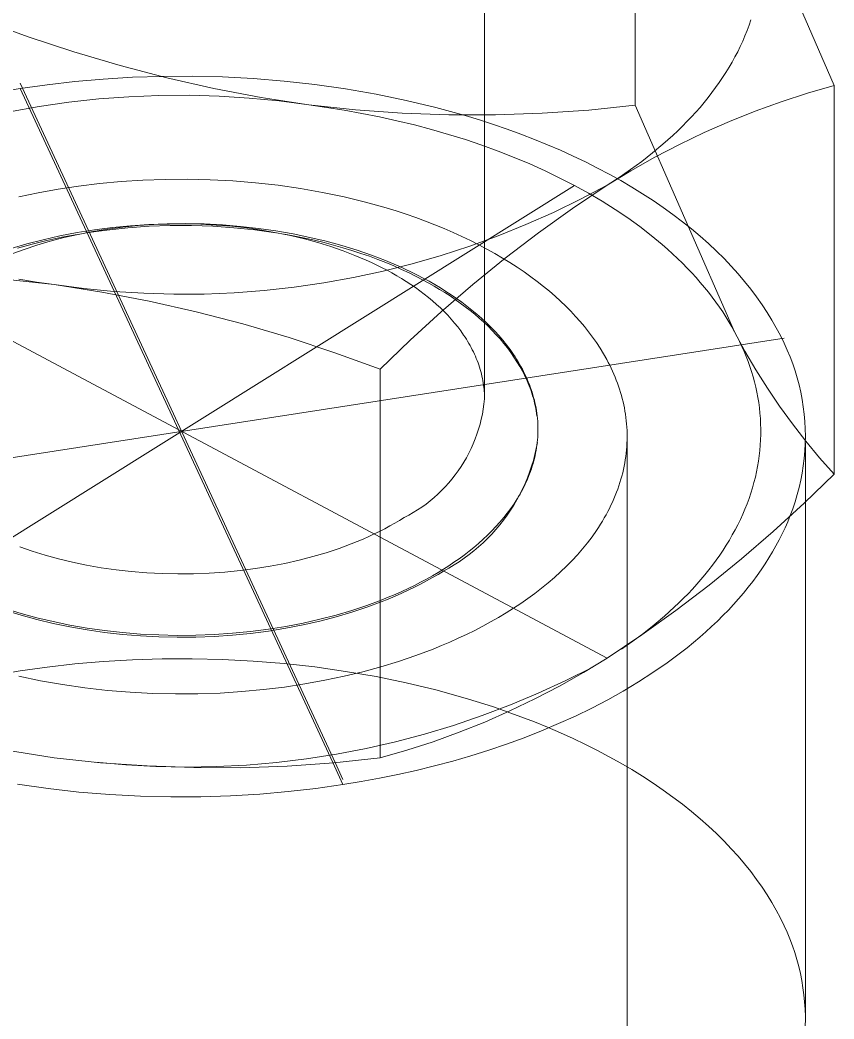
# Model space of a CAD drawing. Header units: inches. Extents: x -4 to 200, y 0 to 129.
# Drawn here: x 179.7839 to 180.1047, y 91.0257 to 91.4192 of the extents above; entities that cross this region are included whole.
import ezdxf

# ---------------------------------------------------------------- set-up
doc = ezdxf.new("R2010")
doc.units = ezdxf.units.IN
doc.layers.add('ZANO_R', color=7, linetype='Continuous', lineweight=0)

msp = doc.modelspace()

# ---------------------------------------------------------------- linework, layer by layer
at = {"layer": 'ZANO_R'}
for p, q in [((179.96694, 91.56039), (179.96694, 91.26999)), ((180.02634, 91.3857), (180.02634, 91.53881)), ((180.10468, 91.39348), (180.0676, 91.47886)), ((179.76918, 91.41919), (179.78703, 91.41263)), ((180.07119, 91.41721), (180.07042, 91.41511)), ((180.07191, 91.41933), (180.07119, 91.41721)), ((179.78703, 91.41263), (179.80509, 91.40666)), ((180.06958, 91.41301), (180.06868, 91.41091)), ((180.07042, 91.41511), (180.06958, 91.41301)), ((180.06773, 91.40883), (180.06671, 91.40676)), ((180.06868, 91.41091), (180.06773, 91.40883)), ((179.80509, 91.40666), (179.82333, 91.40128)), ((180.06564, 91.40469), (180.06451, 91.40264)), ((180.06671, 91.40676), (180.06564, 91.40469)), ((179.82333, 91.40128), (179.84174, 91.3965)), ((180.06332, 91.40061), (180.06208, 91.39858)), ((180.06451, 91.40264), (180.06332, 91.40061)), ((179.83984, 91.39703), (179.82816, 91.39666)), ((179.85169, 91.39708), (179.83984, 91.39703)), ((179.86368, 91.39679), (179.85169, 91.39708)), ((179.87577, 91.39616), (179.86368, 91.39679)), ((180.06208, 91.39858), (180.06078, 91.39657)), ((179.90805, 91.12678), (179.78389, 91.39433)), ((179.79454, 91.39376), (179.78389, 91.39226)), ((179.80548, 91.39501), (179.79454, 91.39376)), ((179.8167, 91.39598), (179.80548, 91.39501)), ((179.82816, 91.39666), (179.8167, 91.39598)), ((179.84174, 91.3965), (179.86029, 91.39232)), ((179.88792, 91.39517), (179.87577, 91.39616)), ((179.90007, 91.39382), (179.88792, 91.39517)), ((179.91219, 91.3921), (179.90007, 91.39382)), ((180.05943, 91.39458), (180.05802, 91.39259)), ((180.06078, 91.39657), (180.05943, 91.39458)), ((180.09422, 91.39044), (180.10468, 91.39348)), ((180.10468, 91.24037), (180.10468, 91.39348)), ((179.78389, 91.39226), (179.77609, 91.39098)), ((179.90713, 91.12671), (179.78389, 91.39226)), ((179.81492, 91.38816), (179.82676, 91.38904)), ((179.82676, 91.38904), (179.83861, 91.38952)), ((179.83861, 91.38952), (179.85048, 91.38959)), ((179.85048, 91.38959), (179.86234, 91.38925)), ((179.86029, 91.39232), (179.87897, 91.38875)), ((179.86234, 91.38925), (179.87418, 91.38851)), ((179.92421, 91.39002), (179.91219, 91.3921)), ((179.9361, 91.38757), (179.92421, 91.39002)), ((180.05656, 91.39063), (180.05505, 91.38868)), ((180.05802, 91.39259), (180.05656, 91.39063)), ((180.08387, 91.38706), (180.09422, 91.39044)), ((179.7797, 91.38307), (179.79138, 91.38517)), ((179.79138, 91.38517), (179.80313, 91.38687)), ((179.80313, 91.38687), (179.81492, 91.38816)), ((179.87418, 91.38851), (179.88599, 91.38735)), ((179.87897, 91.38875), (179.89776, 91.38579)), ((179.88599, 91.38735), (179.89776, 91.38579)), ((179.89776, 91.38579), (179.91607, 91.38386)), ((179.89776, 91.38579), (179.90472, 91.38482)), ((179.9478, 91.38475), (179.9361, 91.38757)), ((180.00802, 91.38379), (180.02634, 91.3857)), ((180.02634, 91.3857), (180.06551, 91.29638)), ((180.05348, 91.38675), (180.05187, 91.38484)), ((180.05505, 91.38868), (180.05348, 91.38675)), ((180.07364, 91.38334), (180.08387, 91.38706)), ((179.90472, 91.38482), (179.91168, 91.38371)), ((179.91168, 91.38371), (179.91863, 91.38247)), ((179.91607, 91.38386), (179.93444, 91.38256)), ((179.91863, 91.38247), (179.92555, 91.38109)), ((179.92555, 91.38109), (179.93244, 91.37957)), ((179.93444, 91.38256), (179.95284, 91.3819)), ((179.95927, 91.38159), (179.9478, 91.38475)), ((179.95284, 91.3819), (179.97125, 91.38189)), ((179.9649, 91.37988), (179.95927, 91.38159)), ((179.97125, 91.38189), (179.98965, 91.38252)), ((179.98965, 91.38252), (180.00802, 91.38379)), ((180.04849, 91.38108), (180.04672, 91.37923)), ((180.0502, 91.38295), (180.04849, 91.38108)), ((180.05187, 91.38484), (180.0502, 91.38295)), ((180.06353, 91.37929), (180.07364, 91.38334)), ((179.93244, 91.37957), (179.93928, 91.37791)), ((179.93928, 91.37791), (179.94606, 91.37611)), ((179.97045, 91.37808), (179.9649, 91.37988)), ((179.97592, 91.3762), (179.97045, 91.37808)), ((180.04491, 91.37739), (180.04306, 91.37558)), ((180.04672, 91.37923), (180.04491, 91.37739)), ((180.05356, 91.37491), (180.06353, 91.37929)), ((179.94606, 91.37611), (179.95276, 91.37418)), ((179.95276, 91.37418), (179.95938, 91.37212)), ((179.9813, 91.37424), (179.97592, 91.3762)), ((179.98659, 91.37221), (179.9813, 91.37424)), ((180.04116, 91.3738), (180.03723, 91.37029)), ((180.04306, 91.37558), (180.04116, 91.3738)), ((180.04374, 91.37021), (180.05356, 91.37491)), ((179.95938, 91.37212), (179.96591, 91.36992)), ((179.96591, 91.36992), (179.97233, 91.36758)), ((179.99178, 91.37009), (179.98659, 91.37221)), ((179.99687, 91.36791), (179.99178, 91.37009)), ((180.03723, 91.37029), (180.03313, 91.36687)), ((180.03408, 91.36519), (180.04374, 91.37021)), ((179.97233, 91.36758), (179.97862, 91.36512)), ((180.00185, 91.36565), (179.99687, 91.36791)), ((180.00672, 91.36332), (180.00185, 91.36565)), ((180.02458, 91.35986), (180.03408, 91.36519)), ((180.03313, 91.36687), (180.02888, 91.36355)), ((179.97862, 91.36512), (179.98479, 91.36254)), ((179.98479, 91.36254), (179.99081, 91.35983)), ((180.01147, 91.36093), (180.00672, 91.36332)), ((180.02888, 91.36355), (180.02447, 91.36034)), ((179.99081, 91.35983), (179.99668, 91.357)), ((180.01611, 91.35847), (180.01147, 91.36093)), ((180.01527, 91.35421), (180.02458, 91.35986)), ((180.02061, 91.35596), (180.01611, 91.35847)), ((180.02447, 91.36034), (180.01994, 91.35722)), ((179.69266, 91.16036), (180.00238, 91.35406)), ((179.79888, 91.35258), (179.80696, 91.3538)), ((179.80696, 91.3538), (179.81524, 91.35481)), ((179.81524, 91.35481), (179.82371, 91.35561)), ((179.82371, 91.35561), (179.83232, 91.35616)), ((179.83232, 91.35616), (179.84107, 91.35647)), ((179.84107, 91.35647), (179.84991, 91.35653)), ((179.84991, 91.35653), (179.85881, 91.35633)), ((179.85881, 91.35633), (179.86775, 91.35587)), ((179.86775, 91.35587), (179.87667, 91.35513)), ((179.87667, 91.35513), (179.88556, 91.35413)), ((179.88556, 91.35413), (179.89437, 91.35287)), ((179.99668, 91.357), (180.00238, 91.35406)), ((180.00159, 91.34503), (180.01527, 91.35421)), ((180.00238, 91.35406), (180.00791, 91.35102)), ((180.01527, 91.35421), (180.00479, 91.34866)), ((180.01994, 91.35722), (180.01527, 91.35421)), ((180.025, 91.35339), (180.02061, 91.35596)), ((180.02925, 91.35076), (180.025, 91.35339)), ((179.78342, 91.34955), (179.79103, 91.35115)), ((179.79103, 91.35115), (179.79888, 91.35258)), ((179.89437, 91.35287), (179.90306, 91.35134)), ((179.90306, 91.35134), (179.91161, 91.34955)), ((179.91161, 91.34955), (179.91997, 91.34751)), ((180.00791, 91.35102), (180.01326, 91.34786)), ((180.03337, 91.34808), (180.02925, 91.35076)), ((180.01527, 91.1678), (179.67977, 91.34662)), ((179.91997, 91.34751), (179.92812, 91.34523)), ((180.00479, 91.34866), (179.99412, 91.34346)), ((180.01326, 91.34786), (180.01841, 91.34461)), ((180.03735, 91.34536), (180.03337, 91.34808)), ((179.92812, 91.34523), (179.9321, 91.34401)), ((179.9321, 91.34401), (179.93602, 91.34272)), ((179.93602, 91.34272), (179.93987, 91.34139)), ((179.99412, 91.34346), (179.98327, 91.33864)), ((179.98819, 91.33544), (180.00159, 91.34503)), ((180.01841, 91.34461), (180.02337, 91.34127)), ((180.0412, 91.34259), (180.03735, 91.34536)), ((180.04491, 91.33978), (180.0412, 91.34259)), ((179.82439, 91.33763), (179.8184, 91.33686)), ((179.82744, 91.33822), (179.8203, 91.33752)), ((179.83045, 91.33823), (179.82439, 91.33763)), ((179.83473, 91.33799), (179.82639, 91.3374)), ((179.83465, 91.33871), (179.82744, 91.33822)), ((179.83658, 91.33865), (179.83045, 91.33823)), ((179.84191, 91.33899), (179.83465, 91.33871)), ((179.84309, 91.33829), (179.83473, 91.33799)), ((179.84275, 91.33888), (179.83658, 91.33865)), ((179.84918, 91.33905), (179.84191, 91.33899)), ((179.84893, 91.33893), (179.84275, 91.33888)), ((179.85145, 91.33829), (179.84309, 91.33829)), ((179.8551, 91.3388), (179.84893, 91.33893)), ((179.85644, 91.33889), (179.84918, 91.33905)), ((179.85981, 91.33801), (179.85145, 91.33829)), ((179.86123, 91.33848), (179.8551, 91.3388)), ((179.86365, 91.33852), (179.85644, 91.33889)), ((179.86816, 91.33744), (179.85981, 91.33801)), ((179.8673, 91.33798), (179.86123, 91.33848)), ((179.8708, 91.33793), (179.86365, 91.33852)), ((179.87329, 91.33731), (179.8673, 91.33798)), ((179.87784, 91.33714), (179.8708, 91.33793)), ((179.93987, 91.34139), (179.94365, 91.34)), ((179.94365, 91.34), (179.94736, 91.33856)), ((179.94736, 91.33856), (179.95098, 91.33708)), ((179.98327, 91.33864), (179.97227, 91.33419)), ((180.02337, 91.34127), (180.02812, 91.33785)), ((180.02812, 91.33785), (180.03266, 91.33434)), ((180.04848, 91.33693), (180.04491, 91.33978)), ((179.79959, 91.33419), (179.79301, 91.3327)), ((179.80041, 91.33371), (179.7945, 91.33245)), ((179.80635, 91.33549), (179.79959, 91.33419)), ((179.80635, 91.33477), (179.80041, 91.33371)), ((179.80678, 91.3348), (179.80118, 91.33353)), ((179.81326, 91.33661), (179.80635, 91.33549)), ((179.81253, 91.33591), (179.80678, 91.3348)), ((179.81807, 91.33652), (179.80979, 91.33535)), ((179.8184, 91.33686), (179.81253, 91.33591)), ((179.8203, 91.33752), (179.81326, 91.33661)), ((179.82639, 91.3374), (179.81807, 91.33652)), ((179.87648, 91.33658), (179.86816, 91.33744)), ((179.87917, 91.33647), (179.87329, 91.33731)), ((179.88476, 91.33543), (179.87648, 91.33658)), ((179.88476, 91.33615), (179.87784, 91.33714)), ((179.88493, 91.33547), (179.87917, 91.33647)), ((179.89153, 91.33497), (179.88476, 91.33615)), ((179.89054, 91.33431), (179.88493, 91.33547)), ((179.89215, 91.33412), (179.88816, 91.33486)), ((179.89598, 91.333), (179.89054, 91.33431)), ((179.89813, 91.33361), (179.89153, 91.33497)), ((179.89609, 91.33333), (179.89215, 91.33412)), ((179.95098, 91.33708), (179.95453, 91.33554)), ((179.95453, 91.33554), (179.95799, 91.33397)), ((179.95799, 91.33397), (179.96137, 91.33235)), ((179.97227, 91.33419), (179.96113, 91.33013)), ((179.97508, 91.32544), (179.98819, 91.33544)), ((180.03266, 91.33434), (180.03698, 91.33076)), ((180.0519, 91.33405), (180.04848, 91.33693)), ((180.05519, 91.33114), (180.0519, 91.33405)), ((179.78662, 91.33104), (179.78044, 91.32921)), ((179.78864, 91.33098), (179.78284, 91.32932)), ((179.7905, 91.33057), (179.78545, 91.32889)), ((179.79301, 91.3327), (179.78662, 91.33104)), ((179.7945, 91.33245), (179.78864, 91.33098)), ((179.79575, 91.33212), (179.7905, 91.33057)), ((179.80118, 91.33353), (179.79575, 91.33212)), ((179.90125, 91.33156), (179.89598, 91.333)), ((179.89995, 91.33247), (179.89609, 91.33333)), ((179.90454, 91.33208), (179.89813, 91.33361)), ((179.90375, 91.33155), (179.89995, 91.33247)), ((179.90633, 91.33), (179.90125, 91.33156)), ((179.90747, 91.33057), (179.90375, 91.33155)), ((179.91073, 91.33038), (179.90454, 91.33208)), ((179.9112, 91.32831), (179.90633, 91.33)), ((179.91111, 91.32954), (179.90747, 91.33057)), ((179.91671, 91.32854), (179.91073, 91.33038)), ((179.96113, 91.33013), (179.94984, 91.32645)), ((179.96137, 91.33235), (179.96467, 91.33069)), ((179.96467, 91.33069), (179.96787, 91.32899)), ((180.03698, 91.33076), (180.03906, 91.32894)), ((180.05833, 91.3282), (180.05519, 91.33114)), ((179.78545, 91.32889), (179.7806, 91.3271)), ((179.91468, 91.32846), (179.91111, 91.32954)), ((179.91587, 91.32653), (179.9112, 91.32831)), ((179.91816, 91.32733), (179.91468, 91.32846)), ((179.92031, 91.32465), (179.91587, 91.32653)), ((179.92244, 91.32656), (179.91671, 91.32854)), ((179.92156, 91.32615), (179.91816, 91.32733)), ((179.92487, 91.32493), (179.92156, 91.32615)), ((179.92793, 91.32446), (179.92244, 91.32656)), ((179.94984, 91.32645), (179.93844, 91.32315)), ((179.96787, 91.32899), (179.97098, 91.32726)), ((179.97098, 91.32726), (179.974, 91.32549)), ((180.03906, 91.32894), (180.04108, 91.32711)), ((180.04108, 91.32711), (180.04304, 91.32527)), ((180.06133, 91.32523), (180.05833, 91.3282)), ((179.92245, 91.32368), (179.92031, 91.32465)), ((179.92453, 91.32268), (179.92245, 91.32368)), ((179.92656, 91.32168), (179.92453, 91.32268)), ((179.9281, 91.32366), (179.92487, 91.32493)), ((179.93844, 91.32315), (179.92694, 91.32026)), ((179.93316, 91.32224), (179.92793, 91.32446)), ((179.93123, 91.32236), (179.9281, 91.32366)), ((179.93427, 91.32102), (179.93123, 91.32236)), ((179.93567, 91.3211), (179.93316, 91.32224)), ((179.96229, 91.31506), (179.97508, 91.32544)), ((179.974, 91.32549), (179.97693, 91.32369)), ((179.97693, 91.32369), (179.97976, 91.32187)), ((180.04304, 91.32527), (180.04494, 91.32341)), ((180.04494, 91.32341), (180.04679, 91.32154)), ((180.06418, 91.32225), (180.06133, 91.32523)), ((180.06689, 91.31924), (180.06418, 91.32225)), ((179.92694, 91.32026), (179.91534, 91.31776)), ((179.92852, 91.32065), (179.92656, 91.32168)), ((179.93045, 91.3196), (179.92852, 91.32065)), ((179.93235, 91.31851), (179.93045, 91.3196)), ((179.93423, 91.3174), (179.93235, 91.31851)), ((179.93721, 91.31965), (179.93427, 91.32102)), ((179.93812, 91.31994), (179.93567, 91.3211)), ((179.94006, 91.31824), (179.93721, 91.31965)), ((179.9405, 91.31875), (179.93812, 91.31994)), ((179.94282, 91.31681), (179.94006, 91.31824)), ((179.94282, 91.31754), (179.9405, 91.31875)), ((179.97976, 91.32187), (179.9825, 91.32001)), ((179.9825, 91.32001), (179.98514, 91.31813)), ((179.98514, 91.31813), (179.98769, 91.31623)), ((180.04679, 91.32154), (180.04858, 91.31965)), ((180.04858, 91.31965), (180.05032, 91.31775)), ((180.06946, 91.31622), (180.06689, 91.31924)), ((179.77897, 91.31698), (179.79728, 91.31504)), ((179.79032, 91.31601), (179.78336, 91.31712)), ((179.79728, 91.31504), (179.79032, 91.31601)), ((179.80905, 91.31348), (179.79728, 91.31504)), ((179.79728, 91.31504), (179.81607, 91.31208)), ((179.90366, 91.31566), (179.89191, 91.31396)), ((179.91534, 91.31776), (179.90366, 91.31566)), ((179.93608, 91.31624), (179.93423, 91.3174)), ((179.9379, 91.31506), (179.93608, 91.31624)), ((179.93968, 91.31384), (179.9379, 91.31506)), ((179.94509, 91.31631), (179.94282, 91.31754)), ((179.94499, 91.31563), (179.94282, 91.31681)), ((179.94714, 91.31441), (179.94499, 91.31563)), ((179.94733, 91.31503), (179.94509, 91.31631)), ((179.94926, 91.31315), (179.94714, 91.31441)), ((179.94953, 91.31371), (179.94733, 91.31503)), ((179.94981, 91.30429), (179.96229, 91.31506)), ((179.98769, 91.31623), (179.99014, 91.31431)), ((179.99014, 91.31431), (179.99249, 91.31238)), ((180.05032, 91.31775), (180.05199, 91.31585)), ((180.05199, 91.31585), (180.05361, 91.31393)), ((180.07189, 91.31319), (180.06946, 91.31622)), ((179.82086, 91.31233), (179.80905, 91.31348)), ((179.81607, 91.31208), (179.83475, 91.30851)), ((179.8327, 91.31158), (179.82086, 91.31233)), ((179.84456, 91.31124), (179.8327, 91.31158)), ((179.85643, 91.31131), (179.84456, 91.31124)), ((179.86828, 91.31179), (179.85643, 91.31131)), ((179.88012, 91.31267), (179.86828, 91.31179)), ((179.89191, 91.31396), (179.88012, 91.31267)), ((179.94143, 91.31258), (179.93968, 91.31384)), ((179.94314, 91.31129), (179.94143, 91.31258)), ((179.94481, 91.30997), (179.94314, 91.31129)), ((179.95135, 91.31186), (179.94926, 91.31315)), ((179.95171, 91.31236), (179.94953, 91.31371)), ((179.9534, 91.31053), (179.95135, 91.31186)), ((179.95385, 91.31096), (179.95171, 91.31236)), ((179.95542, 91.30916), (179.9534, 91.31053)), ((179.95595, 91.30952), (179.95385, 91.31096)), ((179.99249, 91.31238), (179.99475, 91.31042)), ((179.99475, 91.31042), (179.99691, 91.30845)), ((180.05361, 91.31393), (180.05516, 91.312)), ((180.05516, 91.312), (180.05666, 91.31007)), ((180.07418, 91.31015), (180.07189, 91.31319)), ((180.07632, 91.30711), (180.07418, 91.31015)), ((179.83475, 91.30851), (179.8533, 91.30434)), ((179.94643, 91.30862), (179.94481, 91.30997)), ((179.94801, 91.30724), (179.94643, 91.30862)), ((179.94954, 91.30583), (179.94801, 91.30724)), ((179.9574, 91.30776), (179.95542, 91.30916)), ((179.958, 91.30805), (179.95595, 91.30952)), ((179.95934, 91.30632), (179.9574, 91.30776)), ((179.96001, 91.30654), (179.958, 91.30805)), ((179.96124, 91.30484), (179.95934, 91.30632)), ((179.96197, 91.30498), (179.96001, 91.30654)), ((179.99691, 91.30845), (179.99897, 91.30647)), ((179.99897, 91.30647), (180.00094, 91.30449)), ((180.05666, 91.31007), (180.0581, 91.30813)), ((180.0581, 91.30813), (180.05948, 91.30618)), ((180.05948, 91.30618), (180.0608, 91.30423)), ((180.07833, 91.30406), (180.07632, 91.30711)), ((179.8533, 91.30434), (179.87171, 91.29956)), ((179.93766, 91.29315), (179.94981, 91.30429)), ((179.95102, 91.30438), (179.94954, 91.30583)), ((179.95245, 91.30291), (179.95102, 91.30438)), ((179.95382, 91.30141), (179.95245, 91.30291)), ((179.96309, 91.30334), (179.96124, 91.30484)), ((179.96389, 91.30339), (179.96197, 91.30498)), ((179.96489, 91.30179), (179.96309, 91.30334)), ((179.96574, 91.30177), (179.96389, 91.30339)), ((180.00094, 91.30449), (180.00282, 91.30249)), ((180.00282, 91.30249), (180.0046, 91.30049)), ((180.0608, 91.30423), (180.06207, 91.30227)), ((180.06207, 91.30227), (180.06327, 91.30031)), ((180.0802, 91.30101), (180.07833, 91.30406)), ((179.87171, 91.29956), (179.88995, 91.29418)), ((179.95514, 91.29988), (179.95382, 91.30141)), ((179.95639, 91.29832), (179.95514, 91.29988)), ((179.95758, 91.29674), (179.95639, 91.29832)), ((179.96665, 91.30022), (179.96489, 91.30179)), ((179.96754, 91.3001), (179.96574, 91.30177)), ((179.96834, 91.29861), (179.96665, 91.30022)), ((179.96929, 91.2984), (179.96754, 91.3001)), ((179.96999, 91.29696), (179.96834, 91.29861)), ((179.97097, 91.29667), (179.96929, 91.2984)), ((180.0046, 91.30049), (180.00631, 91.29846)), ((180.00631, 91.29846), (180.00795, 91.2964)), ((180.06327, 91.30031), (180.06442, 91.29835)), ((180.06442, 91.29835), (180.06551, 91.29638)), ((180.08193, 91.29796), (180.0802, 91.30101)), ((179.95871, 91.29514), (179.95758, 91.29674)), ((179.95925, 91.29433), (179.95871, 91.29514)), ((179.97157, 91.29529), (179.96999, 91.29696)), ((179.97258, 91.2949), (179.97097, 91.29667)), ((179.9731, 91.29359), (179.97157, 91.29529)), ((179.97413, 91.2931), (179.97258, 91.2949)), ((180.00795, 91.2964), (180.00952, 91.2943)), ((180.06551, 91.29638), (180.06957, 91.28884)), ((180.06551, 91.29638), (180.06651, 91.29448)), ((180.06651, 91.29448), (180.06746, 91.29256)), ((180.08354, 91.29492), (180.08193, 91.29796)), ((180.08501, 91.29189), (180.08354, 91.29492)), ((179.62686, 91.22308), (180.08501, 91.29395)), ((179.88995, 91.29418), (179.90801, 91.2882)), ((179.92586, 91.28165), (179.93766, 91.29315)), ((179.95978, 91.29351), (179.95925, 91.29433)), ((179.96028, 91.29269), (179.95978, 91.29351)), ((179.96077, 91.29186), (179.96028, 91.29269)), ((179.96124, 91.29103), (179.96077, 91.29186)), ((179.9617, 91.29019), (179.96124, 91.29103)), ((179.97456, 91.29185), (179.9731, 91.29359)), ((179.9756, 91.29127), (179.97413, 91.2931)), ((179.97595, 91.29009), (179.97456, 91.29185)), ((179.97701, 91.28942), (179.9756, 91.29127)), ((180.00952, 91.2943), (180.01102, 91.29216)), ((180.01102, 91.29216), (180.01245, 91.28998)), ((180.06746, 91.29256), (180.06836, 91.29063)), ((180.06836, 91.29063), (180.06922, 91.28868)), ((180.08623, 91.28924), (180.08501, 91.29189)), ((179.90801, 91.2882), (179.92586, 91.28165)), ((179.96213, 91.28935), (179.9617, 91.29019)), ((179.96255, 91.28851), (179.96213, 91.28935)), ((179.96295, 91.28765), (179.96255, 91.28851)), ((179.96334, 91.2868), (179.96295, 91.28765)), ((179.9637, 91.28594), (179.96334, 91.2868)), ((179.97728, 91.28831), (179.97595, 91.29009)), ((179.97833, 91.28753), (179.97701, 91.28942)), ((179.97854, 91.28649), (179.97728, 91.28831)), ((179.97897, 91.28657), (179.97833, 91.28753)), ((179.97973, 91.28465), (179.97854, 91.28649)), ((179.97959, 91.28561), (179.97897, 91.28657)), ((180.01245, 91.28998), (180.0138, 91.28776)), ((180.0138, 91.28776), (180.01508, 91.28551)), ((180.06922, 91.28868), (180.07003, 91.28672)), ((180.06957, 91.28884), (180.07388, 91.28143)), ((180.07003, 91.28672), (180.07079, 91.28474)), ((180.08735, 91.28656), (180.08623, 91.28924)), ((180.08839, 91.28384), (180.08735, 91.28656)), ((179.96404, 91.28508), (179.9637, 91.28594)), ((179.96437, 91.28421), (179.96404, 91.28508)), ((179.96468, 91.28335), (179.96437, 91.28421)), ((179.96497, 91.28247), (179.96468, 91.28335)), ((179.98018, 91.28465), (179.97959, 91.28561)), ((179.98084, 91.28279), (179.97973, 91.28465)), ((179.98076, 91.28367), (179.98018, 91.28465)), ((179.98131, 91.28269), (179.98076, 91.28367)), ((179.98137, 91.28186), (179.98084, 91.28279)), ((179.98185, 91.28171), (179.98131, 91.28269)), ((180.01508, 91.28551), (180.01568, 91.28438)), ((180.01568, 91.28438), (180.01627, 91.28323)), ((180.01627, 91.28323), (180.01683, 91.28207)), ((180.07079, 91.28474), (180.0715, 91.28275)), ((180.0715, 91.28275), (180.07215, 91.28075)), ((180.08932, 91.28108), (180.08839, 91.28384)), ((179.92586, 91.12854), (179.92586, 91.28165)), ((179.96523, 91.2816), (179.96497, 91.28247)), ((179.96548, 91.28072), (179.96523, 91.2816)), ((179.96571, 91.27984), (179.96548, 91.28072)), ((179.96592, 91.27896), (179.96571, 91.27984)), ((179.96612, 91.27808), (179.96592, 91.27896)), ((179.98188, 91.28091), (179.98137, 91.28186)), ((179.98236, 91.28072), (179.98185, 91.28171)), ((179.98237, 91.27996), (179.98188, 91.28091)), ((179.98285, 91.27972), (179.98236, 91.28072)), ((179.98285, 91.27901), (179.98237, 91.27996)), ((179.98332, 91.27872), (179.98285, 91.27972)), ((179.9833, 91.27805), (179.98285, 91.27901)), ((179.98377, 91.27772), (179.98332, 91.27872)), ((180.01683, 91.28207), (180.01737, 91.28091)), ((180.01737, 91.28091), (180.01789, 91.27974)), ((180.01789, 91.27974), (180.01839, 91.27857)), ((180.07215, 91.28075), (180.07276, 91.27874)), ((180.07276, 91.27874), (180.07331, 91.27671)), ((180.07388, 91.28143), (180.07844, 91.27418)), ((180.09017, 91.27829), (180.08932, 91.28108)), ((179.96629, 91.27719), (179.96612, 91.27808)), ((179.96644, 91.2763), (179.96629, 91.27719)), ((179.96657, 91.27541), (179.96644, 91.2763)), ((179.96668, 91.27452), (179.96657, 91.27541)), ((179.98373, 91.27709), (179.9833, 91.27805)), ((179.98414, 91.27612), (179.98373, 91.27709)), ((179.9842, 91.27671), (179.98377, 91.27772)), ((179.98454, 91.27515), (179.98414, 91.27612)), ((179.98461, 91.27569), (179.9842, 91.27671)), ((179.98491, 91.27418), (179.98454, 91.27515)), ((179.98499, 91.27468), (179.98461, 91.27569)), ((179.98535, 91.27365), (179.98499, 91.27468)), ((180.01839, 91.27857), (180.01886, 91.27738)), ((180.01886, 91.27738), (180.01931, 91.27619)), ((180.01931, 91.27619), (180.01974, 91.27499)), ((180.01974, 91.27499), (180.02015, 91.27378)), ((180.07331, 91.27671), (180.07381, 91.27467)), ((180.07381, 91.27467), (180.07426, 91.27263)), ((180.09091, 91.27548), (180.09017, 91.27829)), ((180.09156, 91.27264), (180.09091, 91.27548)), ((179.96677, 91.27363), (179.96668, 91.27452)), ((179.96684, 91.27274), (179.96677, 91.27363)), ((179.98526, 91.2732), (179.98491, 91.27418)), ((179.98559, 91.27222), (179.98526, 91.2732)), ((179.98569, 91.27263), (179.98535, 91.27365)), ((179.9859, 91.27123), (179.98559, 91.27222)), ((179.98601, 91.2716), (179.98569, 91.27263)), ((179.98619, 91.27024), (179.9859, 91.27123)), ((179.9863, 91.27057), (179.98601, 91.2716)), ((180.02015, 91.27378), (180.02053, 91.27257)), ((180.02053, 91.27257), (180.02088, 91.27135)), ((180.02088, 91.27135), (180.02121, 91.27013)), ((180.07426, 91.27263), (180.07465, 91.27057)), ((180.07844, 91.27418), (180.08323, 91.26707)), ((180.09211, 91.26978), (180.09156, 91.27264)), ((179.96644, 91.26595), (179.96672, 91.26797)), ((179.96672, 91.26797), (179.96694, 91.26999)), ((179.98646, 91.26925), (179.98619, 91.27024)), ((179.98657, 91.26953), (179.9863, 91.27057)), ((179.9867, 91.26826), (179.98646, 91.26925)), ((179.98682, 91.2685), (179.98657, 91.26953)), ((179.98693, 91.26726), (179.9867, 91.26826)), ((179.98704, 91.26746), (179.98682, 91.2685)), ((179.98714, 91.26627), (179.98693, 91.26726)), ((179.98725, 91.26641), (179.98704, 91.26746)), ((180.02121, 91.27013), (180.02152, 91.2689)), ((180.02152, 91.2689), (180.02179, 91.26766)), ((180.02179, 91.26766), (180.02205, 91.26642)), ((180.07465, 91.27057), (180.07498, 91.26851)), ((180.07498, 91.26851), (180.07526, 91.26644)), ((180.08323, 91.26707), (180.08826, 91.26013)), ((180.09257, 91.2669), (180.09211, 91.26978)), ((180.09292, 91.26401), (180.09257, 91.2669)), ((179.96565, 91.26196), (179.96608, 91.26395)), ((179.96608, 91.26395), (179.96644, 91.26595)), ((179.98732, 91.26527), (179.98714, 91.26627)), ((179.98742, 91.26537), (179.98725, 91.26641)), ((179.98748, 91.26427), (179.98732, 91.26527)), ((179.98758, 91.26432), (179.98742, 91.26537)), ((179.98762, 91.26327), (179.98748, 91.26427)), ((179.98771, 91.26328), (179.98758, 91.26432)), ((179.98782, 91.26223), (179.98771, 91.26328)), ((180.02205, 91.26642), (180.02228, 91.26517)), ((180.02228, 91.26517), (180.02248, 91.26392)), ((180.02248, 91.26392), (180.02265, 91.26267)), ((180.07526, 91.26644), (180.07549, 91.26436)), ((180.07549, 91.26436), (180.07565, 91.26227)), ((180.09317, 91.26111), (180.09292, 91.26401)), ((179.96459, 91.25804), (179.96516, 91.25999)), ((179.96516, 91.25999), (179.96565, 91.26196)), ((179.9879, 91.26118), (179.98782, 91.26223)), ((179.98796, 91.26013), (179.9879, 91.26118)), ((179.988, 91.25908), (179.98796, 91.26013)), ((179.98801, 91.25803), (179.988, 91.25908)), ((180.02265, 91.26267), (180.0228, 91.26141)), ((180.0228, 91.26141), (180.02292, 91.26014)), ((180.02292, 91.26014), (180.02302, 91.25887)), ((180.07565, 91.26227), (180.07576, 91.26018)), ((180.07576, 91.26018), (180.07582, 91.25808)), ((180.08826, 91.26013), (180.09351, 91.25337)), ((180.09333, 91.2582), (180.09317, 91.26111)), ((179.96326, 91.2542), (179.96396, 91.25611)), ((179.96396, 91.25611), (179.96459, 91.25804)), ((179.98791, 91.25488), (179.98797, 91.25593)), ((179.98797, 91.25593), (179.988, 91.25698)), ((179.988, 91.25698), (179.98801, 91.25803)), ((180.02302, 91.25887), (180.02309, 91.2576)), ((180.02309, 91.2576), (180.02313, 91.25633)), ((180.02314, 91.25505), (180.02312, 91.25377)), ((180.02313, 91.25633), (180.02314, 91.25505)), ((180.07581, 91.25598), (180.07575, 91.25388)), ((180.07582, 91.25808), (180.07581, 91.25598)), ((180.09338, 91.25529), (180.09333, 91.2582)), ((180.09333, 91.25238), (180.09338, 91.25529)), ((179.96167, 91.25046), (179.9625, 91.25231)), ((179.9625, 91.25231), (179.96326, 91.2542)), ((179.98734, 91.25042), (179.9878, 91.25278)), ((179.98745, 91.25071), (179.9876, 91.25175)), ((179.9876, 91.25175), (179.98773, 91.25279)), ((179.98773, 91.25279), (179.98783, 91.25384)), ((179.98783, 91.25384), (179.98791, 91.25488)), ((180.023, 91.2512), (180.0229, 91.24992)), ((180.02308, 91.25249), (180.023, 91.2512)), ((180.02312, 91.25377), (180.02308, 91.25249)), ((180.02314, 91.25377), (180.02314, 91.17286)), ((180.07563, 91.25177), (180.07545, 91.24967)), ((180.07575, 91.25388), (180.07563, 91.25177)), ((180.09318, 91.24947), (180.09333, 91.25238)), ((180.09338, 91.25274), (180.09338, 91.02572)), ((180.09351, 91.25337), (180.09899, 91.24677)), ((179.95981, 91.24684), (179.96077, 91.24863)), ((179.96077, 91.24863), (179.96167, 91.25046)), ((179.98618, 91.24576), (179.9868, 91.24808)), ((179.98662, 91.24656), (179.98687, 91.24759)), ((179.9868, 91.24808), (179.98734, 91.25042)), ((179.98687, 91.24759), (179.98708, 91.24863)), ((179.98708, 91.24863), (179.98728, 91.24966)), ((179.98728, 91.24966), (179.98745, 91.25071)), ((180.02262, 91.24734), (180.02243, 91.24605)), ((180.02277, 91.24863), (180.02262, 91.24734)), ((180.0229, 91.24992), (180.02277, 91.24863)), ((180.07521, 91.24756), (180.07491, 91.24545)), ((180.07545, 91.24967), (180.07521, 91.24756)), ((180.09293, 91.24657), (180.09318, 91.24947)), ((179.95657, 91.24167), (179.95771, 91.24336)), ((179.95771, 91.24336), (179.95879, 91.24508)), ((179.95879, 91.24508), (179.95981, 91.24684)), ((179.98471, 91.24118), (179.98549, 91.24345)), ((179.98543, 91.24246), (179.98576, 91.24348)), ((179.98549, 91.24345), (179.98618, 91.24576)), ((179.98576, 91.24348), (179.98607, 91.2445)), ((179.98607, 91.2445), (179.98636, 91.24553)), ((179.98636, 91.24553), (179.98662, 91.24656)), ((180.02197, 91.24347), (180.0217, 91.24218)), ((180.02221, 91.24476), (180.02197, 91.24347)), ((180.02243, 91.24605), (180.02221, 91.24476)), ((180.07456, 91.24334), (180.07414, 91.24124)), ((180.07491, 91.24545), (180.07456, 91.24334)), ((180.09214, 91.2408), (180.09258, 91.24368)), ((180.09258, 91.24368), (180.09293, 91.24657)), ((180.09899, 91.24677), (180.10468, 91.24037)), ((179.95412, 91.23843), (179.95537, 91.24003)), ((179.95537, 91.24003), (179.95657, 91.24167)), ((179.98386, 91.23893), (179.98471, 91.24118)), ((179.98389, 91.23843), (179.98431, 91.23943)), ((179.98431, 91.23943), (179.9847, 91.24044)), ((179.9847, 91.24044), (179.98508, 91.24145)), ((179.98508, 91.24145), (179.98543, 91.24246)), ((180.02106, 91.2396), (180.0207, 91.23832)), ((180.02139, 91.24089), (180.02106, 91.2396)), ((180.0217, 91.24218), (180.02139, 91.24089)), ((180.07414, 91.24124), (180.07367, 91.23913)), ((180.09159, 91.23794), (180.09214, 91.2408)), ((180.10468, 91.24037), (180.09288, 91.22887)), ((179.95003, 91.23391), (179.95145, 91.23537)), ((179.95145, 91.23537), (179.95281, 91.23688)), ((179.95281, 91.23688), (179.95412, 91.23843)), ((179.98193, 91.23452), (179.98293, 91.23671)), ((179.98201, 91.23448), (179.98251, 91.23546)), ((179.98251, 91.23546), (179.98299, 91.23644)), ((179.98293, 91.23671), (179.98386, 91.23893)), ((179.98299, 91.23644), (179.98345, 91.23743)), ((179.98345, 91.23743), (179.98389, 91.23843)), ((180.01989, 91.23575), (180.01944, 91.23447)), ((180.02031, 91.23703), (180.01989, 91.23575)), ((180.0207, 91.23832), (180.02031, 91.23703)), ((180.07313, 91.23703), (180.07254, 91.23494)), ((180.07367, 91.23913), (180.07313, 91.23703)), ((180.09094, 91.2351), (180.09159, 91.23794)), ((179.94705, 91.23114), (179.94857, 91.2325)), ((179.94857, 91.2325), (179.95003, 91.23391)), ((179.97971, 91.23026), (179.98086, 91.23237)), ((179.9798, 91.23061), (179.98038, 91.23157)), ((179.98038, 91.23157), (179.98094, 91.23253)), ((179.98086, 91.23237), (179.98193, 91.23452)), ((179.98094, 91.23253), (179.98148, 91.2335)), ((179.98148, 91.2335), (179.98201, 91.23448)), ((180.01846, 91.23191), (180.01793, 91.23064)), ((180.01897, 91.23319), (180.01846, 91.23191)), ((180.01944, 91.23447), (180.01897, 91.23319)), ((180.07189, 91.23285), (180.07118, 91.23076)), ((180.07254, 91.23494), (180.07189, 91.23285)), ((180.08936, 91.2295), (180.0902, 91.23229)), ((180.0902, 91.23229), (180.09094, 91.2351)), ((179.94224, 91.22739), (179.94389, 91.22859)), ((179.94389, 91.22859), (179.94549, 91.22984)), ((179.94549, 91.22984), (179.94705, 91.23114)), ((179.97721, 91.22615), (179.97849, 91.22818)), ((179.97729, 91.22686), (179.97858, 91.22872)), ((179.97849, 91.22818), (179.97971, 91.23026)), ((179.97858, 91.22872), (179.9798, 91.23061)), ((180.01677, 91.2281), (180.01615, 91.22684)), ((180.01737, 91.22937), (180.01677, 91.2281)), ((180.01793, 91.23064), (180.01737, 91.22937)), ((180.07041, 91.22868), (180.06958, 91.22661)), ((180.07118, 91.23076), (180.07041, 91.22868)), ((180.09288, 91.22887), (180.08073, 91.21773)), ((180.08843, 91.22674), (180.08936, 91.2295)), ((179.93527, 91.22322), (179.93706, 91.22417)), ((179.93706, 91.22417), (179.93883, 91.22519)), ((179.93883, 91.22519), (179.94055, 91.22626)), ((179.94055, 91.22626), (179.94224, 91.22739)), ((179.97443, 91.22222), (179.97585, 91.22416)), ((179.97449, 91.22322), (179.97592, 91.22502)), ((179.97585, 91.22416), (179.97721, 91.22615)), ((179.97592, 91.22502), (179.97729, 91.22686)), ((180.01483, 91.22433), (180.01412, 91.22308)), ((180.0155, 91.22558), (180.01483, 91.22433)), ((180.01615, 91.22684), (180.0155, 91.22558)), ((180.0687, 91.22455), (180.06776, 91.22249)), ((180.06958, 91.22661), (180.0687, 91.22455)), ((180.08643, 91.22162), (180.0874, 91.22402)), ((180.0874, 91.22402), (180.08843, 91.22674)), ((179.92763, 91.21886), (179.92963, 91.21993)), ((179.92963, 91.21993), (179.93157, 91.22101)), ((179.93157, 91.22101), (179.93345, 91.22211)), ((179.93345, 91.22211), (179.93527, 91.22322)), ((179.9698, 91.218), (179.97142, 91.2197)), ((179.9714, 91.21849), (179.97295, 91.22033)), ((179.97142, 91.2197), (179.97299, 91.22144)), ((179.97295, 91.22033), (179.97443, 91.22222)), ((179.97299, 91.22144), (179.97449, 91.22322)), ((180.01263, 91.2206), (180.01184, 91.21937)), ((180.01339, 91.22184), (180.01263, 91.2206)), ((180.01412, 91.22308), (180.01339, 91.22184)), ((180.06676, 91.22045), (180.06571, 91.21841)), ((180.06776, 91.22249), (180.06676, 91.22045)), ((180.08538, 91.21923), (180.08643, 91.22162)), ((179.91906, 91.21478), (179.92129, 91.21577)), ((179.92129, 91.21577), (179.92346, 91.21678)), ((179.92346, 91.21678), (179.92558, 91.21781)), ((179.92558, 91.21781), (179.92763, 91.21886)), ((179.96637, 91.21468), (179.96811, 91.21632)), ((179.96811, 91.21632), (179.9698, 91.218)), ((179.96812, 91.21497), (179.96979, 91.21671)), ((179.96979, 91.21671), (179.9714, 91.21849)), ((180.00931, 91.21572), (180.0075, 91.21332)), ((180.01103, 91.21815), (180.00931, 91.21572)), ((180.01184, 91.21937), (180.01103, 91.21815)), ((180.0646, 91.21639), (180.06343, 91.21438)), ((180.06571, 91.21841), (180.0646, 91.21639)), ((180.08073, 91.21773), (180.06826, 91.20696)), ((180.08307, 91.21447), (180.08426, 91.21685)), ((180.08426, 91.21685), (180.08538, 91.21923)), ((179.90959, 91.21109), (179.91444, 91.21288)), ((179.91444, 91.21288), (179.91678, 91.21382)), ((179.91678, 91.21382), (179.91906, 91.21478)), ((179.96273, 91.21152), (179.96457, 91.21308)), ((179.96457, 91.21308), (179.96637, 91.21468)), ((179.96461, 91.21169), (179.96639, 91.2133)), ((179.96639, 91.2133), (179.96812, 91.21497)), ((180.0075, 91.21332), (180.00557, 91.21095)), ((180.06221, 91.21238), (180.06094, 91.2104)), ((180.06343, 91.21438), (180.06221, 91.21238)), ((180.08046, 91.20973), (180.0818, 91.21209)), ((180.0818, 91.21209), (180.08307, 91.21447)), ((179.78383, 91.21166), (179.78871, 91.20998)), ((179.78871, 91.20998), (179.79379, 91.20842)), ((179.79379, 91.20842), (179.79906, 91.20698)), ((179.89386, 91.20644), (179.89929, 91.20786)), ((179.89929, 91.20786), (179.90454, 91.20941)), ((179.90454, 91.20941), (179.90959, 91.21109)), ((179.95692, 91.20705), (179.9589, 91.2085)), ((179.9589, 91.2085), (179.96083, 91.20999)), ((179.95895, 91.20722), (179.96088, 91.20864)), ((179.96083, 91.20999), (179.96273, 91.21152)), ((179.96088, 91.20864), (179.96277, 91.21013)), ((179.96277, 91.21013), (179.96461, 91.21169)), ((180.00355, 91.20861), (180.00143, 91.20631)), ((180.00557, 91.21095), (180.00355, 91.20861)), ((180.05961, 91.20843), (180.05823, 91.20647)), ((180.06094, 91.2104), (180.05961, 91.20843)), ((180.07904, 91.20738), (180.08046, 91.20973)), ((179.79906, 91.20698), (179.8045, 91.20567)), ((179.8045, 91.20567), (179.81011, 91.20451)), ((179.81011, 91.20451), (179.81587, 91.20351)), ((179.87664, 91.20312), (179.88251, 91.20407)), ((179.88251, 91.20407), (179.88826, 91.20518)), ((179.88826, 91.20518), (179.89386, 91.20644)), ((179.95075, 91.20292), (179.95284, 91.20426)), ((179.95284, 91.20426), (179.9549, 91.20563)), ((179.95286, 91.20334), (179.95493, 91.20457)), ((179.9549, 91.20563), (179.95692, 91.20705)), ((179.95493, 91.20457), (179.95696, 91.20586)), ((179.95696, 91.20586), (179.95895, 91.20722)), ((179.99921, 91.20405), (179.99689, 91.20183)), ((180.00143, 91.20631), (179.99921, 91.20405)), ((180.0568, 91.20453), (180.05531, 91.20261)), ((180.06826, 91.20696), (180.05546, 91.19657)), ((180.05823, 91.20647), (180.0568, 91.20453)), ((180.07599, 91.20271), (180.07755, 91.20504)), ((180.07755, 91.20504), (180.07904, 91.20738)), ((179.81587, 91.20351), (179.82175, 91.20267)), ((179.82175, 91.20267), (179.82774, 91.202)), ((179.82774, 91.202), (179.83381, 91.2015)), ((179.83381, 91.2015), (179.83994, 91.20118)), ((179.83994, 91.20118), (179.84611, 91.20105)), ((179.84611, 91.20105), (179.85229, 91.2011)), ((179.85229, 91.2011), (179.85846, 91.20133)), ((179.85846, 91.20133), (179.86459, 91.20175)), ((179.86459, 91.20175), (179.87065, 91.20235)), ((179.87065, 91.20235), (179.87664, 91.20312)), ((179.94412, 91.19904), (179.9464, 91.20032)), ((179.9464, 91.20032), (179.94861, 91.20161)), ((179.9464, 91.19959), (179.94861, 91.20088)), ((179.94861, 91.20161), (179.95075, 91.20292)), ((179.94861, 91.20088), (179.95075, 91.20219)), ((179.95075, 91.20219), (179.95286, 91.20334)), ((179.99689, 91.20183), (179.99449, 91.19965)), ((180.05378, 91.2007), (180.05219, 91.19882)), ((180.05531, 91.20261), (180.05378, 91.2007)), ((180.07265, 91.19809), (180.07435, 91.20039)), ((180.07435, 91.20039), (180.07599, 91.20271)), ((179.93686, 91.19534), (179.93935, 91.19655)), ((179.93935, 91.19655), (179.94177, 91.19779)), ((179.93935, 91.19582), (179.94177, 91.19706)), ((179.94177, 91.19779), (179.94412, 91.19904)), ((179.94177, 91.19706), (179.94412, 91.19831)), ((179.94412, 91.19831), (179.9464, 91.19959)), ((179.992, 91.19751), (179.98942, 91.19541)), ((179.99449, 91.19965), (179.992, 91.19751)), ((180.05546, 91.19657), (180.04236, 91.18658)), ((180.05056, 91.19695), (180.04888, 91.19509)), ((180.05219, 91.19882), (180.05056, 91.19695)), ((180.07087, 91.1958), (180.07265, 91.19809)), ((179.929, 91.19186), (179.93169, 91.19299)), ((179.929, 91.19113), (179.93169, 91.19227)), ((179.93169, 91.19299), (179.93431, 91.19415)), ((179.93169, 91.19227), (179.93431, 91.19343)), ((179.93431, 91.19415), (179.93686, 91.19534)), ((179.93431, 91.19343), (179.93686, 91.19461)), ((179.93686, 91.19461), (179.93935, 91.19582)), ((179.98677, 91.19337), (179.98404, 91.19137)), ((179.98942, 91.19541), (179.98677, 91.19337)), ((180.04715, 91.19326), (180.04538, 91.19145)), ((180.04888, 91.19509), (180.04715, 91.19326)), ((180.06709, 91.19128), (180.06901, 91.19353)), ((180.06901, 91.19353), (180.07087, 91.1958)), ((179.9146, 91.18667), (179.92054, 91.18864)), ((179.92054, 91.18864), (179.92624, 91.19076)), ((179.92054, 91.18792), (179.92624, 91.19003)), ((179.92624, 91.19076), (179.929, 91.19186)), ((179.92624, 91.19003), (179.929, 91.19113)), ((179.98123, 91.18942), (179.97836, 91.18751)), ((179.98404, 91.19137), (179.98123, 91.18942)), ((180.04356, 91.18966), (180.0417, 91.18789)), ((180.04538, 91.19145), (180.04356, 91.18966)), ((180.06304, 91.18683), (180.0651, 91.18905)), ((180.0651, 91.18905), (180.06709, 91.19128)), ((179.77833, 91.18734), (179.7843, 91.1855)), ((179.77833, 91.18662), (179.7843, 91.18477)), ((179.7843, 91.1855), (179.7905, 91.18381)), ((179.7843, 91.18477), (179.7905, 91.18308)), ((179.90203, 91.18318), (179.90842, 91.18484)), ((179.90842, 91.18484), (179.9146, 91.18667)), ((179.90842, 91.18412), (179.9146, 91.18594)), ((179.9146, 91.18594), (179.92054, 91.18792)), ((179.97542, 91.18567), (179.97242, 91.18387)), ((179.97836, 91.18751), (179.97542, 91.18567)), ((180.04236, 91.18658), (180.02896, 91.17699)), ((180.03785, 91.18442), (180.03383, 91.18104)), ((180.0417, 91.18789), (180.03785, 91.18442)), ((180.05871, 91.18247), (180.06091, 91.18464)), ((180.06091, 91.18464), (180.06304, 91.18683)), ((179.7905, 91.18381), (179.79691, 91.18227)), ((179.7905, 91.18308), (179.79691, 91.18154)), ((179.79691, 91.18227), (179.80351, 91.18091)), ((179.79691, 91.18154), (179.80351, 91.18018)), ((179.80351, 91.18091), (179.81028, 91.17973)), ((179.88178, 91.17927), (179.88869, 91.18039)), ((179.88869, 91.18039), (179.89545, 91.18169)), ((179.88869, 91.17966), (179.89545, 91.18096)), ((179.89545, 91.18169), (179.90203, 91.18318)), ((179.89545, 91.18096), (179.90203, 91.18245)), ((179.90203, 91.18245), (179.90842, 91.18412)), ((179.96624, 91.18043), (179.96308, 91.1788)), ((179.96936, 91.18212), (179.96624, 91.18043)), ((179.97242, 91.18387), (179.96936, 91.18212)), ((180.03383, 91.18104), (180.02967, 91.17775)), ((180.05413, 91.1782), (180.05645, 91.18032)), ((180.05645, 91.18032), (180.05871, 91.18247)), ((179.80351, 91.18018), (179.81028, 91.179)), ((179.81028, 91.17973), (179.8172, 91.17874)), ((179.81028, 91.179), (179.8172, 91.17801)), ((179.8172, 91.17874), (179.82424, 91.17795)), ((179.8172, 91.17801), (179.82424, 91.17722)), ((179.82424, 91.17795), (179.83139, 91.17736)), ((179.82424, 91.17722), (179.83139, 91.17663)), ((179.83139, 91.17736), (179.8386, 91.17699)), ((179.83139, 91.17663), (179.8386, 91.17626)), ((179.8386, 91.17699), (179.84586, 91.17683)), ((179.84586, 91.17683), (179.85313, 91.17689)), ((179.85313, 91.17689), (179.86039, 91.17717)), ((179.85313, 91.17616), (179.86039, 91.17644)), ((179.86039, 91.17717), (179.8676, 91.17766)), ((179.86039, 91.17644), (179.8676, 91.17693)), ((179.8676, 91.17766), (179.87474, 91.17836)), ((179.8676, 91.17693), (179.87474, 91.17763)), ((179.87474, 91.17836), (179.88178, 91.17927)), ((179.87474, 91.17763), (179.88178, 91.17855)), ((179.88178, 91.17855), (179.88869, 91.17966)), ((179.95987, 91.17722), (179.95661, 91.17569)), ((179.96308, 91.1788), (179.95987, 91.17722)), ((180.02896, 91.17699), (180.01527, 91.1678)), ((180.02967, 91.17775), (180.02535, 91.17455)), ((180.05174, 91.1761), (180.05413, 91.1782)), ((179.8386, 91.17626), (179.84586, 91.1761)), ((179.84586, 91.1761), (179.85313, 91.17616)), ((179.95, 91.17281), (179.94664, 91.17145)), ((179.95332, 91.17422), (179.95, 91.17281)), ((179.95661, 91.17569), (179.95332, 91.17422)), ((180.02535, 91.17455), (180.02091, 91.17146)), ((180.02314, 91.17286), (180.02314, 91.1558)), ((180.04677, 91.17198), (180.04928, 91.17403)), ((180.04928, 91.17403), (180.05174, 91.1761)), ((179.93985, 91.1689), (179.93298, 91.16657)), ((179.94664, 91.17145), (179.93985, 91.1689)), ((180.03887, 91.16602), (180.0442, 91.16997)), ((180.0442, 91.16997), (180.04677, 91.17198)), ((179.80548, 91.16558), (179.79454, 91.16434)), ((179.8167, 91.16655), (179.80548, 91.16558)), ((179.82816, 91.16723), (179.8167, 91.16655)), ((179.83984, 91.1676), (179.82816, 91.16723)), ((179.85169, 91.16765), (179.83984, 91.1676)), ((179.86368, 91.16737), (179.85169, 91.16765)), ((179.87577, 91.16673), (179.86368, 91.16737)), ((179.88792, 91.16574), (179.87577, 91.16673)), ((179.90007, 91.16439), (179.88792, 91.16574)), ((179.93298, 91.16657), (179.92605, 91.16446)), ((180.01527, 91.1678), (180.00596, 91.16216)), ((180.03333, 91.16219), (180.03887, 91.16602)), ((179.78389, 91.16284), (179.77534, 91.16142)), ((179.79198, 91.15896), (179.78343, 91.16075)), ((179.79454, 91.16434), (179.78389, 91.16284)), ((179.91219, 91.16267), (179.90007, 91.16439)), ((179.91162, 91.16075), (179.90401, 91.15914)), ((179.91897, 91.16253), (179.91162, 91.16075)), ((179.92421, 91.16059), (179.91219, 91.16267)), ((179.92605, 91.16446), (179.91897, 91.16253)), ((179.9361, 91.15814), (179.92421, 91.16059)), ((180.00596, 91.16216), (179.99647, 91.15683)), ((180.00957, 91.16436), (179.99893, 91.15902)), ((180.02758, 91.15849), (180.03333, 91.16219)), ((179.80067, 91.15743), (179.79198, 91.15896)), ((179.80948, 91.15616), (179.80067, 91.15743)), ((179.89616, 91.15772), (179.88808, 91.1565)), ((179.90401, 91.15914), (179.89616, 91.15772)), ((179.9478, 91.15533), (179.9361, 91.15814)), ((179.99647, 91.15683), (179.9868, 91.15181)), ((179.99893, 91.15902), (179.98812, 91.15404)), ((180.02163, 91.15492), (180.02758, 91.15849)), ((179.81837, 91.15516), (179.80948, 91.15616)), ((179.82729, 91.15443), (179.81837, 91.15516)), ((179.83623, 91.15397), (179.82729, 91.15443)), ((179.84513, 91.15377), (179.83623, 91.15397)), ((179.85397, 91.15382), (179.84513, 91.15377)), ((179.86272, 91.15414), (179.85397, 91.15382)), ((179.87133, 91.15469), (179.86272, 91.15414)), ((179.8798, 91.15548), (179.87133, 91.15469)), ((179.88808, 91.1565), (179.8798, 91.15548)), ((179.95927, 91.15216), (179.9478, 91.15533)), ((179.98812, 91.15404), (179.97714, 91.14944)), ((180.01549, 91.15149), (180.02163, 91.15492)), ((180.02314, 91.1558), (180.02314, 87.81376)), ((179.9649, 91.15045), (179.95927, 91.15216)), ((179.97045, 91.14865), (179.9649, 91.15045)), ((179.97714, 91.14944), (179.96601, 91.14522)), ((179.9868, 91.15181), (179.97698, 91.1471)), ((180.00919, 91.1482), (180.01549, 91.15149)), ((179.96601, 91.14522), (179.95474, 91.14139)), ((179.97698, 91.1471), (179.96701, 91.14272)), ((179.97592, 91.14678), (179.97045, 91.14865)), ((179.9813, 91.14482), (179.97592, 91.14678)), ((179.98659, 91.14278), (179.9813, 91.14482)), ((179.99613, 91.14207), (180.00273, 91.14506)), ((180.00273, 91.14506), (180.00919, 91.1482)), ((179.95474, 91.14139), (179.94335, 91.13796)), ((179.96701, 91.14272), (179.9569, 91.13867)), ((179.99178, 91.14067), (179.98659, 91.14278)), ((179.98941, 91.13922), (179.99613, 91.14207)), ((179.94335, 91.13796), (179.93184, 91.13492)), ((179.9569, 91.13867), (179.94667, 91.13496)), ((179.98257, 91.13653), (179.98941, 91.13922)), ((179.99687, 91.13848), (179.99178, 91.14067)), ((180.00185, 91.13622), (179.99687, 91.13848)), ((179.93184, 91.13492), (179.92023, 91.13228)), ((179.94667, 91.13496), (179.93632, 91.13158)), ((179.96862, 91.13161), (179.97564, 91.13399)), ((179.97564, 91.13399), (179.98257, 91.13653)), ((180.00672, 91.1339), (180.00185, 91.13622)), ((180.01147, 91.1315), (180.00672, 91.1339)), ((179.79728, 91.12863), (179.77849, 91.13159)), ((179.90854, 91.13004), (179.89678, 91.1282)), ((179.92023, 91.13228), (179.90854, 91.13004)), ((179.93632, 91.13158), (179.92586, 91.12854)), ((179.95439, 91.12731), (179.96153, 91.12938)), ((179.96153, 91.12938), (179.96862, 91.13161)), ((180.01611, 91.12905), (180.01147, 91.1315)), ((179.81559, 91.1267), (179.79728, 91.12863)), ((179.82552, 91.12582), (179.81367, 91.12686)), ((179.83396, 91.1254), (179.81559, 91.1267)), ((179.83741, 91.12519), (179.82552, 91.12582)), ((179.85236, 91.12474), (179.83396, 91.1254)), ((179.84931, 91.12497), (179.83741, 91.12519)), ((179.86121, 91.12516), (179.84931, 91.12497)), ((179.8731, 91.12576), (179.86121, 91.12516)), ((179.88918, 91.12536), (179.87078, 91.12473)), ((179.88496, 91.12678), (179.8731, 91.12576)), ((179.89678, 91.1282), (179.88496, 91.12678)), ((179.90755, 91.12663), (179.88918, 91.12536)), ((179.91115, 91.11804), (179.90713, 91.12671)), ((179.92586, 91.12854), (179.90755, 91.12663)), ((179.91115, 91.1201), (179.90805, 91.12678)), ((179.94001, 91.12362), (179.94721, 91.12539)), ((179.94721, 91.12539), (179.95439, 91.12731)), ((180.02061, 91.12653), (180.01611, 91.12905)), ((180.025, 91.12396), (180.02061, 91.12653)), ((179.87078, 91.12473), (179.85236, 91.12474)), ((179.92556, 91.12054), (179.93278, 91.12201)), ((179.93278, 91.12201), (179.94001, 91.12362)), ((180.02925, 91.12133), (180.025, 91.12396)), ((180.03337, 91.11866), (180.02925, 91.12133)), ((179.78285, 91.1182), (179.79497, 91.11648)), ((179.9005, 91.11653), (179.91115, 91.11804)), ((179.91115, 91.11804), (179.91835, 91.11922)), ((179.91835, 91.11922), (179.92556, 91.12054)), ((180.03735, 91.11593), (180.03337, 91.11866)), ((179.79497, 91.11648), (179.80712, 91.11513)), ((179.80712, 91.11513), (179.81927, 91.11414)), ((179.81927, 91.11414), (179.83136, 91.11351)), ((179.83136, 91.11351), (179.84335, 91.11322)), ((179.8552, 91.11327), (179.86688, 91.11364)), ((179.86688, 91.11364), (179.87834, 91.11432)), ((179.87834, 91.11432), (179.88956, 91.11529)), ((179.88956, 91.11529), (179.9005, 91.11653)), ((180.0412, 91.11316), (180.03735, 91.11593)), ((179.84335, 91.11322), (179.8552, 91.11327)), ((180.04491, 91.11035), (180.0412, 91.11316)), ((180.04848, 91.10751), (180.04491, 91.11035)), ((180.0519, 91.10462), (180.04848, 91.10751)), ((180.05519, 91.10171), (180.0519, 91.10462)), ((180.05833, 91.09877), (180.05519, 91.10171)), ((180.06133, 91.09581), (180.05833, 91.09877)), ((180.06418, 91.09282), (180.06133, 91.09581)), ((180.06689, 91.08982), (180.06418, 91.09282)), ((180.06946, 91.0868), (180.06689, 91.08982)), ((180.07189, 91.08377), (180.06946, 91.0868)), ((180.07418, 91.08073), (180.07189, 91.08377)), ((180.07632, 91.07768), (180.07418, 91.08073)), ((180.07833, 91.07463), (180.07632, 91.07768)), ((180.0802, 91.07158), (180.07833, 91.07463)), ((180.08193, 91.06854), (180.0802, 91.07158)), ((180.08354, 91.0655), (180.08193, 91.06854)), ((180.08501, 91.06246), (180.08354, 91.0655)), ((180.08618, 91.05987), (180.08501, 91.06246)), ((180.08727, 91.05725), (180.08618, 91.05987)), ((180.08828, 91.05459), (180.08727, 91.05725)), ((180.08919, 91.0519), (180.08828, 91.05459)), ((180.09002, 91.04918), (180.08919, 91.0519)), ((180.09076, 91.04643), (180.09002, 91.04918)), ((180.09141, 91.04366), (180.09076, 91.04643)), ((180.09197, 91.04088), (180.09141, 91.04366)), ((180.09243, 91.03807), (180.09197, 91.04088)), ((180.09281, 91.03526), (180.09243, 91.03807)), ((180.09309, 91.03243), (180.09281, 91.03526)), ((180.09328, 91.02959), (180.09309, 91.03243)), ((180.09338, 91.02675), (180.09328, 91.02959)), ((180.09334, 91.02289), (180.09338, 91.02572))]:
    msp.add_line(p, q, dxfattribs=at)

doc.saveas('drawing.dxf')
